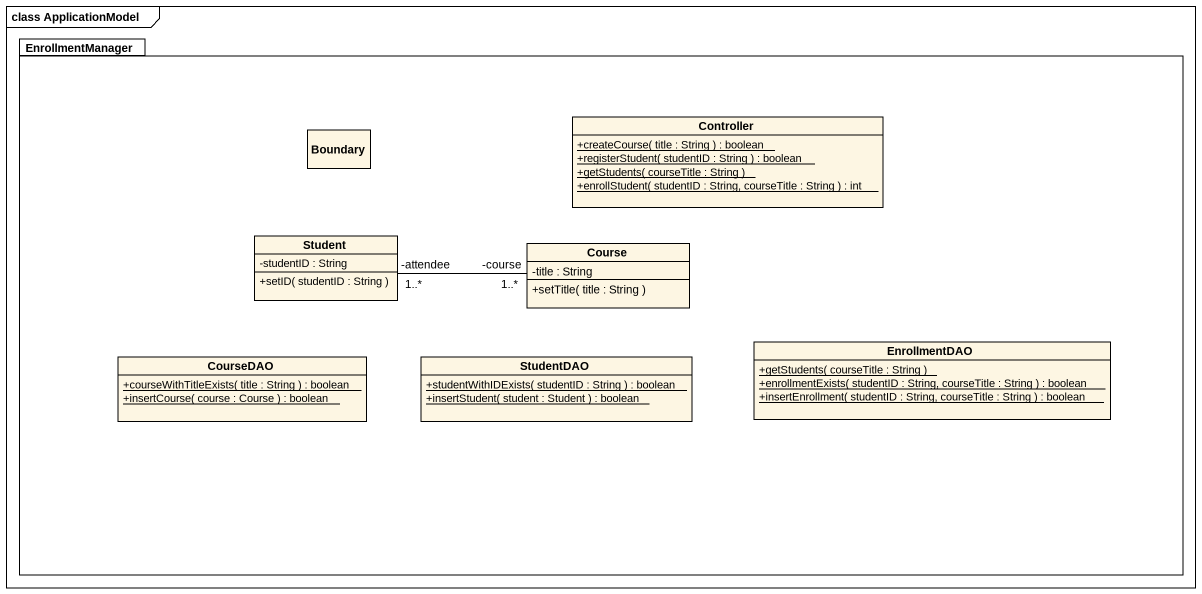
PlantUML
@startuml
mainframe class ApplicationModel
hide circle
hide empty members
skinparam classAttributeIconSize 0
package EnrollmentManager {
  class Controller {
    {static} +createCourse( title : String ) : boolean
    {static} +registerStudent( studentID : String ) : boolean
    {static} +getStudents( courseTitle : String )
    {static} +enrollStudent( studentID : String, courseTitle : String ) : int
  }
  class "Boundary" as Boundary_
  class Student {
    -studentID : String
    +setID( studentID : String )
  }
  class Course {
    -title : String
    +setTitle( title : String )
  }
  class CourseDAO {
    {static} +courseWithTitleExists( title : String ) : boolean
    {static} +insertCourse( course : Course ) : boolean
  }
  class StudentDAO {
    {static} +studentWithIDExists( studentID : String ) : boolean
    {static} +insertStudent( student : Student ) : boolean
  }
  class EnrollmentDAO {
    {static} +getStudents( courseTitle : String )
    {static} +enrollmentExists( studentID : String, courseTitle : String ) : boolean
    {static} +insertEnrollment( studentID : String, courseTitle : String ) : boolean
  }
}
Course "-course\n1..*" -left- "-attendee\n1..*" Student
@enduml
